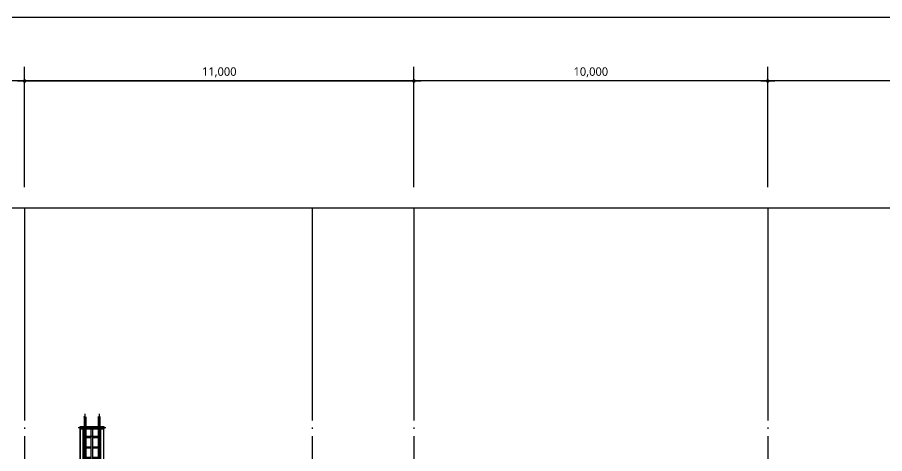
# Model space of a CAD drawing. Header units: millimetres. Extents: x 0 to 672800, y 0 to 118800.
# Drawn here: x 427445 to 451953, y 84504 to 96842 of the extents above; entities that cross this region are included whole.
import ezdxf

# ---------------------------------------------------------------- set-up
doc = ezdxf.new("R2010")
doc.units = ezdxf.units.MM
doc.header["$LTSCALE"] = 200
doc.linetypes.add('CEN-GAUN', pattern=[32.2, 30, -1, 0.2, -1])
doc.layers.get('DEFPOINTS').update_dxf_attribs({"color": 137})
for name, color, linetype in [('AUDIT_I_240116165941-1', 8, 'Continuous'), ('AUDIT_I_240116165941-4', 8, 'Continuous'), ('AUDIT_I_240116165941-5', 8, 'Continuous'), ('AUDIT_I_240116165941-6', 8, 'Continuous'), ('CEN', 1, 'CEN-GAUN'), ('LADDER', 7, 'Continuous'), ('LADDER-8', 8, 'Continuous')]:
    doc.layers.add(name, color=color, linetype=linetype)
doc.layers.add('check', color=61, linetype='Continuous', plot=False)
doc.styles.add('맑은고딕', font='malgun.ttf')
doc.dimstyles.new('CJAK', dxfattribs={"dimscale": 200, "dimtxt": 1.2, "dimasz": 0.5, "dimexe": 2, "dimexo": 3, "dimgap": 0.5, "dimtad": 1, "dimdec": 0, "dimzin": 1, "dimdsep": 46, "dimlunit": 6, "dimtxsty": '맑은고딕', "dimblk": 'CJDOT', "dimcen": 0.09, "dimdle": 1, "dimclrd": 256, "dimclre": 256, "dimclrt": 256, "dimadec": 0, "dimazin": 0, "dimtfac": 1, "dimtdec": 0, "dimtix": 1, "dimtmove": 2, "dimatfit": 3, "dimldrblk": 'CJDOT', "dimfxl": 1, "dimtolj": 1, "dimtzin": 1, "dimarcsym": 0})

# ---------------------------------------------------------------- blocks, each defined once
blk = doc.blocks.new('CJDOT')
blk.add_line((-2, 0), (2, 0))
at = {"const_width": 0.5}
blk.add_lwpolyline([(-0.25, 0, 1), (0.25, 0, 1)], format="xyb", close=True, dxfattribs=at)
blk = doc.blocks.new('*D215')
at = {"layer": 'check', "lineweight": -2, "transparency": 16777216}
for p, q in [((413650, 92042), (413650, 95442)), ((427650, 92042), (427650, 95442)), ((427550, 95042), (413750, 95042))]:
    blk.add_line(p, q, dxfattribs=at)
at = {"layer": 'DEFPOINTS', "color": 0, "transparency": 16777216}
for p in [(413650, 95042), (413650, 91442), (427650, 91442)]:
    blk.add_point(p, dxfattribs=at)
at = {"layer": 'check', "lineweight": -2, "transparency": 16777216, "xscale": 100, "yscale": 100, "zscale": 100, "rotation": 180}
blk.add_blockref('CJDOT', (413650, 95042), dxfattribs=at)
at = {"layer": 'check', "lineweight": -2, "transparency": 16777216, "xscale": 100, "yscale": 100, "zscale": 100}
blk.add_blockref('CJDOT', (427650, 95042), dxfattribs=at)
at = {"layer": 'check', "transparency": 16777216, "insert": (420650, 95286), "char_height": 240, "attachment_point": 5, "style": '맑은고딕'}
blk.add_mtext('\\A1;14,000', dxfattribs=at)
blk = doc.blocks.new('*D217')
at = {"layer": 'check', "lineweight": -2, "transparency": 16777216}
for p, q in [((427650, 92042), (427650, 95442)), ((438650, 92042), (438650, 95442)), ((427750, 95042), (438550, 95042))]:
    blk.add_line(p, q, dxfattribs=at)
at = {"layer": 'DEFPOINTS', "color": 0, "transparency": 16777216}
for p in [(438650, 95042), (427650, 91442), (438650, 91442)]:
    blk.add_point(p, dxfattribs=at)
at = {"layer": 'check', "lineweight": -2, "transparency": 16777216, "xscale": 100, "yscale": 100, "zscale": 100, "rotation": 180}
blk.add_blockref('CJDOT', (427650, 95042), dxfattribs=at)
at = {"layer": 'check', "lineweight": -2, "transparency": 16777216, "xscale": 100, "yscale": 100, "zscale": 100}
blk.add_blockref('CJDOT', (438650, 95042), dxfattribs=at)
at = {"layer": 'check', "transparency": 16777216, "insert": (433150, 95286), "char_height": 240, "attachment_point": 5, "style": '맑은고딕'}
blk.add_mtext('\\A1;11,000', dxfattribs=at)
blk = doc.blocks.new('*D218')
at = {"layer": 'check', "lineweight": -2, "transparency": 16777216}
for p, q in [((438650, 92042), (438650, 95442)), ((448650, 92042), (448650, 95442)), ((448550, 95042), (438750, 95042))]:
    blk.add_line(p, q, dxfattribs=at)
at = {"layer": 'DEFPOINTS', "color": 0, "transparency": 16777216}
for p in [(438650, 95042), (438650, 91442), (448650, 91442)]:
    blk.add_point(p, dxfattribs=at)
at = {"layer": 'check', "lineweight": -2, "transparency": 16777216, "xscale": 100, "yscale": 100, "zscale": 100, "rotation": 180}
blk.add_blockref('CJDOT', (438650, 95042), dxfattribs=at)
at = {"layer": 'check', "lineweight": -2, "transparency": 16777216, "xscale": 100, "yscale": 100, "zscale": 100}
blk.add_blockref('CJDOT', (448650, 95042), dxfattribs=at)
at = {"layer": 'check', "transparency": 16777216, "insert": (443650, 95286), "char_height": 240, "attachment_point": 5, "style": '맑은고딕'}
blk.add_mtext('\\A1;10,000', dxfattribs=at)
blk = doc.blocks.new('106-LADDER-F')
at = {"layer": 'AUDIT_I_240116165941-1'}
for p, q in [((-200, 4550), (-200, 1345)), ((200, 4550), (200, 1345)), ((-390, 4150), (390, 4150)), ((-390, 3100), (390, 3100)), ((-390, 2200), (390, 2200))]:
    blk.add_line(p, q, dxfattribs=at)
at = {"layer": 'AUDIT_I_240116165941-4'}
for p, q in [((-324, 4125), (-324, 4175)), ((-293, 4125), (-293, 4175)), ((-199, 4125), (-199, 4175)), ((0, 4125), (0, 4175)), ((199, 4125), (199, 4175)), ((293, 4125), (293, 4175)), ((324, 4125), (324, 4175)), ((-324, 3075), (-324, 3125)), ((-293, 3075), (-293, 3125)), ((-199, 3075), (-199, 3125)), ((0, 3075), (0, 3125)), ((199, 3075), (199, 3125)), ((293, 3075), (293, 3125)), ((324, 3075), (324, 3125)), ((-324, 2175), (-324, 2225)), ((-293, 2175), (-293, 2225)), ((-199, 2175), (-199, 2225)), ((0, 2175), (0, 2225)), ((199, 2175), (199, 2225)), ((293, 2175), (293, 2225)), ((324, 2175), (324, 2225))]:
    blk.add_line(p, q, dxfattribs=at)
at = {"layer": 'AUDIT_I_240116165941-5'}
for p, q in [((-225, 4450), (-225, 4175)), ((-175, 4450), (-175, 4175)), ((175, 4450), (175, 4175)), ((225, 4450), (225, 4175)), ((-175, 4125), (-175, 3125)), ((175, 4125), (175, 3125)), ((175, 3918), (-175, 3918)), ((-20, 3882), (-175, 3882)), ((175, 3882), (20, 3882)), ((-20, 3618), (-175, 3618)), ((-20, 3582), (-175, 3582)), ((175, 3618), (20, 3618)), ((175, 3582), (20, 3582)), ((-20, 3318), (-175, 3318)), ((-20, 3282), (-175, 3282)), ((175, 3318), (20, 3318)), ((175, 3282), (20, 3282)), ((-175, 3075), (-175, 2225)), ((-20, 3018), (-175, 3018)), ((-20, 2982), (-175, 2982)), ((175, 3018), (20, 3018)), ((175, 2982), (20, 2982)), ((175, 3075), (175, 2225)), ((-20, 2718), (-175, 2718)), ((175, 2718), (20, 2718)), ((-20, 2682), (-175, 2682)), ((175, 2682), (20, 2682)), ((-20, 2418), (-175, 2418)), ((-20, 2382), (-175, 2382)), ((175, 2418), (20, 2418)), ((175, 2382), (20, 2382)), ((-225, 2175), (-225, 1345)), ((-175, 2175), (-175, 1345)), ((175, 2118), (-175, 2118)), ((175, 2082), (-175, 2082)), ((175, 2175), (175, 1345)), ((225, 2175), (225, 1345)), ((175, 1818), (-175, 1818)), ((175, 1782), (-175, 1782)), ((175, 1518), (-175, 1518)), ((175, 1482), (-175, 1482))]:
    blk.add_line(p, q, dxfattribs=at)
for centre in [(-200, 4450), (200, 4450)]:
    blk.add_arc(centre, 25, 0, 180, dxfattribs=at)
at = {"layer": 'AUDIT_I_240116165941-6'}
for p, q in [((-334, 3125), (-334, 4125)), ((-329, 3125), (-329, 4125)), ((-250, 3125), (-250, 4125)), ((-222, 3125), (-222, 4125)), ((-218, 3125), (-218, 4125)), ((-20, 3125), (-20, 4125)), ((20, 3125), (20, 4125)), ((218, 3125), (218, 4125)), ((222, 3125), (222, 4125)), ((250, 3125), (250, 4125)), ((329, 3125), (329, 4125)), ((334, 3125), (334, 4125)), ((-334, 2225), (-334, 3075)), ((-329, 2225), (-329, 3075)), ((-250, 2225), (-250, 3075)), ((-222, 2225), (-222, 3075)), ((-218, 2225), (-218, 3075)), ((-20, 2225), (-20, 3075)), ((20, 2225), (20, 3075)), ((218, 2225), (218, 3075)), ((222, 2225), (222, 3075)), ((250, 2225), (250, 3075)), ((329, 2225), (329, 3075)), ((334, 2225), (334, 3075)), ((-350, 1045), (-350, 1345)), ((-350, 1345), (350, 1345)), ((350, 1345), (350, 1045)), ((350, 1045), (-350, 1045))]:
    blk.add_line(p, q, dxfattribs=at)
for points in [[(-340, 4175), (340, 4175), (340, 4125), (-340, 4125)], [(-340, 3125), (340, 3125), (340, 3075), (-340, 3075)], [(-340, 2225), (340, 2225), (340, 2175), (-340, 2175)]]:
    blk.add_lwpolyline(points, close=True, dxfattribs=at)
blk = doc.blocks.new('12')
at = {"layer": 'LADDER', "xscale": -1}
blk.add_blockref('106-LADDER-F', (-446, -330), dxfattribs=at)

msp = doc.modelspace()

# ---------------------------------------------------------------- linework, layer by layer
at = {"layer": 'CEN'}
for p, q in [((427650, 91441.6), (427650, 66441.6)), ((435775, 91441.6), (435775, 74686.2)), ((438650, 91441.6), (438650, 66441.6)), ((448650, 91441.6), (448650, 66441.6))]:
    msp.add_line(p, q, dxfattribs=at)
at = {"layer": 'DEFPOINTS'}
for points in [[(465050, 61041.6), (465050, 96841.6), (361250, 96841.6), (361250, 61041.6)], [(463250, 62841.6), (463250, 95041.6), (363050, 95041.6), (363050, 62841.6)], [(459650, 66441.6), (459650, 91441.6), (366650, 91441.6), (366650, 66441.6)]]:
    msp.add_lwpolyline(points, close=True, dxfattribs=at)

# ---------------------------------------------------------------- block references
at = {"layer": 'LADDER-8'}
msp.add_blockref('12', (430001.3, 81413.5), dxfattribs=at)

# ---------------------------------------------------------------- dimensions: what is measured, and where the dimension line sits
at = {"layer": 'check'}
for base, p1, p2, picture, middle in [((413650, 95041.6), (427650, 91441.6), (413650, 91441.6), '*D215', (420650, 95286.4)), ((438650, 95041.6), (448650, 91441.6), (438650, 91441.6), '*D218', (443650, 95286.4))]:
    dim = msp.add_linear_dim(base=base, p1=p1, p2=p2, angle=180, dimstyle='CJAK', dxfattribs=at)
    dim.commit()
    dim.dimension.update_dxf_attribs({"geometry": picture, "text_midpoint": middle})
dim = msp.add_linear_dim(base=(438650, 95041.6), p1=(427650, 91441.6), p2=(438650, 91441.6), dimstyle='CJAK', dxfattribs=at)
dim.commit()
dim.dimension.update_dxf_attribs({"geometry": '*D217', "text_midpoint": (433150, 95286.4)})

doc.saveas('drawing.dxf')
